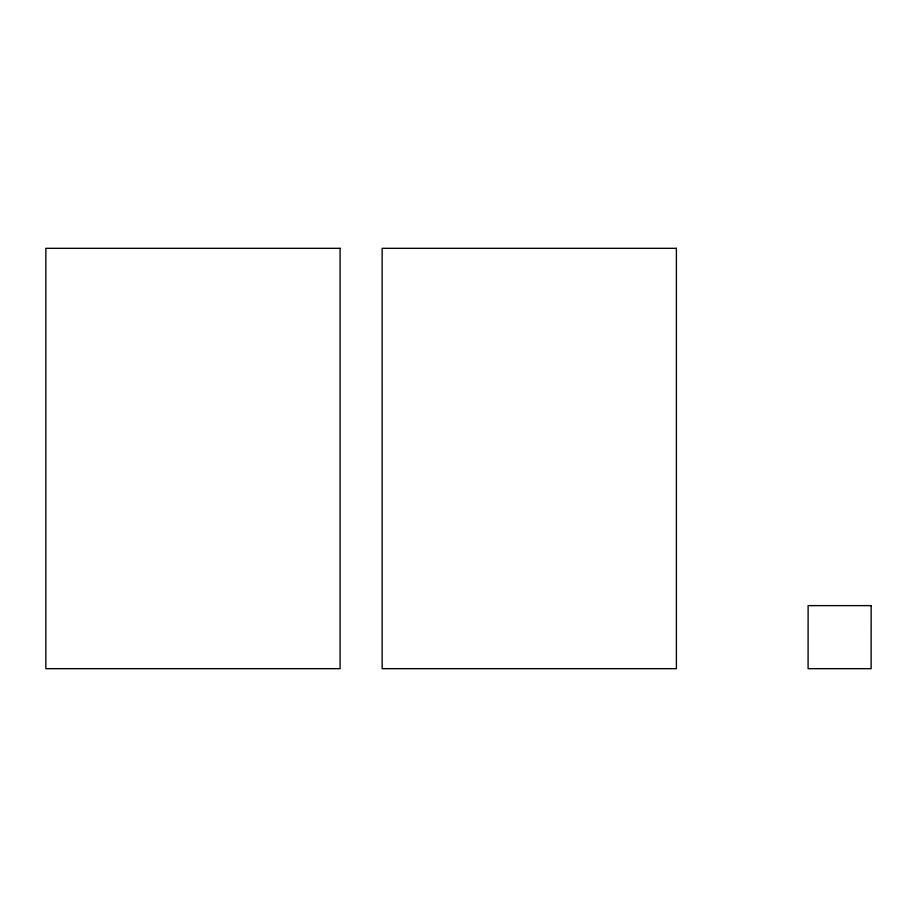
<?xml version="1.0" encoding="UTF-8"?>
<svg xmlns="http://www.w3.org/2000/svg" width="917" height="917" viewBox="0 0 917 917"><rect width="100%" height="100%" fill="white"/><g stroke="black" fill="none" stroke-linecap="round" stroke-linejoin="round"><path stroke-width="1.38" d="M340.092 248.324L45.85 248.324L45.85 668.676L340.092 668.676L340.092 248.324M676.391 248.324L382.137 248.324L382.148 668.676L676.391 668.676L676.391 248.324M871.127 605.621L808.118 605.621L808.095 668.676L871.127 668.676L871.15 605.621"/></g></svg>
